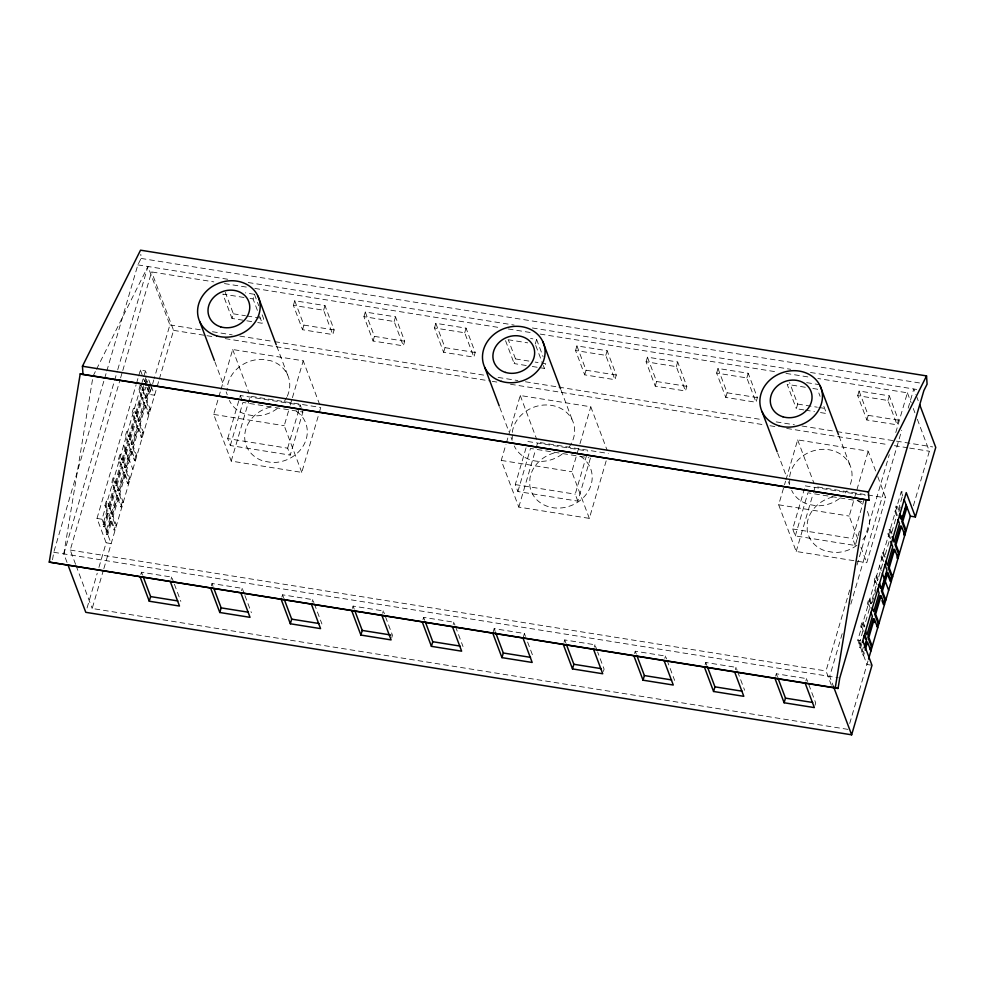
<?xml version="1.0" encoding="UTF-8"?>
<svg xmlns="http://www.w3.org/2000/svg" width="985" height="985" viewBox="0 0 985 985"><rect width="100%" height="100%" fill="white"/><g stroke="black" fill="none" stroke-linecap="round" stroke-linejoin="round"><path stroke-width="0.74" stroke-dasharray="4.92 3.69" d="M512.262 439.051L512.311 435.025M512.348 432.341L512.36 431.713A31.791 27.691 -20.6 0 1 551.822 405.426A31.791 27.691 -20.6 0 1 572.125 441.908M789.65 483.426L789.699 479.399M789.736 476.715L789.748 476.075A31.791 27.691 -20.6 0 1 829.21 449.788A31.791 27.691 -20.6 0 1 849.513 486.27M52.525 559.751L53.756 552.289L104.213 379.841M67.042 562.447L63.828 553.89L93.07 376.11L95.816 370.631M104.644 378.363L106.368 372.465M106.799 371L137.851 264.879L141.077 258.427L140.806 254.302M63.828 553.89L117.313 371.136M117.744 369.658L147.935 266.492L169.888 324.915L154.214 378.511M75.586 564.319L70.23 550.061L120.182 379.36M120.613 377.883L122.337 371.998M122.768 370.532L151.616 271.934L213.844 281.882M98.931 567.409L106.134 542.784L96.986 518.442L136.102 384.79M136.533 383.325L138.245 377.452M138.676 375.974L140.399 370.101L145.435 370.914L147.393 376.122M103.893 526.729L107.833 513.284L108.83 513.444L104.903 526.889L103.893 526.729L102.982 524.303L106.909 510.858L104.952 505.637L106.306 501.008L107.316 501.168L109.273 506.376L108.264 506.216L106.306 501.008M108.264 506.216L113.694 487.673L111.736 482.465L113.09 477.823L114.1 477.984L116.058 483.204L115.048 483.044L113.09 477.823M115.048 483.044L120.478 464.501L118.52 459.281L119.874 454.651L120.884 454.811L122.842 460.02L121.832 459.86L119.874 454.651M121.832 459.86L127.262 441.317L125.304 436.109L126.659 431.467L127.668 431.639L129.626 436.848L128.616 436.687L126.659 431.467M128.616 436.687L134.046 418.145L132.089 412.924L133.443 408.295L134.452 408.455L136.41 413.663L135.401 413.503L133.443 408.295M135.401 413.503L140.83 394.96L138.86 389.752L140.227 385.11L142.185 390.331L143.194 390.491L146.556 378.991M106.134 542.784L111.182 543.597L102.021 519.243L143.33 378.092M143.748 376.652L145.435 370.914M142.185 390.331L144.278 383.14M144.709 381.712L146.383 375.962M104.952 505.637L105.961 505.798L107.919 511.018L103.991 524.463L102.982 524.303M109.273 506.376L114.703 487.834L112.746 482.625L111.736 482.465M116.058 483.204L121.487 464.661L119.53 459.441L118.52 459.281M122.842 460.02L128.272 441.477L126.314 436.269L125.304 436.109M129.626 436.848L135.056 418.305L133.086 413.097L132.089 412.924M136.41 413.663L141.828 395.12L139.87 389.912L138.86 389.752M109.187 508.654L114.605 490.111L115.614 490.271L117.597 495.553L112.179 514.096L111.17 513.936L109.187 508.654L110.197 508.814L112.179 514.096M115.971 485.47L121.389 466.927L122.399 467.099L124.381 472.369L118.963 490.912L117.954 490.752L115.971 485.47L116.969 485.63L118.963 490.912M122.743 462.297L128.173 443.755L129.183 443.915L131.165 449.197L125.735 467.74L124.738 467.579L122.743 462.297L123.753 462.458L125.735 467.74M129.528 439.113L134.957 420.57L135.967 420.743L137.949 426.012L132.519 444.555L131.51 444.395L129.528 439.113L130.537 439.285L132.519 444.555M136.312 415.941L141.742 397.398L142.751 397.558L144.733 402.84L139.304 421.383L138.294 421.223L136.312 415.941L137.321 416.101L139.304 421.383M149.449 386.711L146.088 398.199L145.078 398.038L143.096 392.769L144.783 387.019M145.201 385.578L146.876 379.828M110.197 508.814L115.614 490.271M116.969 485.63L122.399 467.099M123.753 462.458L129.183 443.915M130.537 439.285L135.967 420.743M137.321 416.101L142.751 397.558M146.088 398.199L144.106 392.929L145.78 387.179M146.211 385.738L148.304 378.56M106.786 534.449L110.726 521.003L111.736 521.163L107.796 534.609L106.786 534.449L105.875 532.011L109.815 518.566L107.833 513.284M111.17 513.936L116.599 495.393L114.605 490.111M117.954 490.752L123.371 472.209L121.389 466.927M124.738 467.579L130.155 449.037L128.173 443.755M131.51 444.395L136.94 425.852L134.957 420.57M138.294 421.223L143.724 402.68L141.742 397.398M145.078 398.038L149.289 383.67M108.83 513.444L110.825 518.726L106.885 532.171L105.875 532.011M111.736 521.163L115.11 530.152L114.1 529.979L115.454 525.35L112.081 516.362L117.51 497.819L118.52 497.979L121.894 506.967L120.884 506.807L117.51 497.819M120.884 506.807L122.239 502.165L118.865 493.19L124.295 474.647L125.304 474.807L128.678 483.795L127.668 483.623L124.295 474.647M127.668 483.623L129.023 478.993L125.649 470.005L131.079 451.462L132.076 451.623L135.462 460.611L134.452 460.451L131.079 451.462M134.452 460.451L135.807 455.821L132.433 446.833L137.851 428.29L138.86 428.45L142.246 437.438L141.237 437.278L137.851 428.29M141.237 437.278L142.591 432.637L139.217 423.648L144.635 405.106L145.645 405.278L149.018 414.254L148.021 414.094L144.635 405.106M148.021 414.094L149.375 409.464L145.989 400.476L150.2 386.108M115.454 525.35L116.464 525.51L113.09 516.522L118.52 497.979M122.239 502.165L123.248 502.338L119.874 493.35L125.304 474.807M129.023 478.993L130.032 479.153L126.659 470.165L132.076 451.623M135.807 455.821L136.816 455.981L133.443 446.993L138.86 428.45M142.591 432.637L143.601 432.797L140.215 423.821L145.645 405.278M149.375 409.464L150.385 409.625L146.999 400.636L150.791 387.708M87.062 607.979L97.232 573.208M151.21 386.268L154.583 395.256L149.548 394.443L153.783 379.964M847.962 729.38L92.184 608.484L103.413 570.143M103.844 568.665L156.738 387.881M157.169 386.403L158.905 380.505M159.336 379.028L173.569 330.357L151.616 271.934M140.793 574.55L141.471 572.236L171.698 577.075L173.852 582.8M251.655 321.59L232.004 318.438L233.359 313.809L225.294 292.323M221.022 389.346L232.682 349.515L303.22 360.805L320.765 407.482L301.767 472.381L231.229 461.091L213.683 414.414L218.436 398.199M218.867 396.721L220.591 390.823M171.021 579.389L171.698 577.075M257.393 310.386L253.083 298.935L254.438 294.306L245.376 292.853M227.707 438.596L240.328 395.502L300.265 405.094L302.875 412.025L290.255 455.119L230.318 445.528L227.707 438.596L287.657 448.187L290.255 455.119M257.701 322.551L262.232 323.277L263.598 318.647L260.902 311.482M230.318 445.528L242.926 402.434L302.875 412.025M231.229 461.091L250.215 396.192L320.765 407.482M211.332 585.841L212.009 583.514L242.236 588.353L244.391 594.078M293.395 305.387L294.749 300.745L324.988 305.584L334.137 329.926L332.782 334.568L302.543 329.729L293.395 305.387L323.622 310.213L332.782 334.568M302.543 329.729L303.897 325.087L294.749 300.745M301.767 472.381L284.222 425.705L289.836 406.522M290.267 405.057L291.991 399.159M292.422 397.681L303.22 360.805M241.559 590.668L242.236 588.353M323.622 310.213L324.988 305.584M287.657 448.187L300.265 405.094M281.87 597.119L282.547 594.805L312.774 599.643L313.858 602.5M363.933 316.665L365.287 312.036L395.527 316.862L404.675 341.204L403.321 345.846L373.081 341.007L363.933 316.665L394.16 321.504L403.321 345.846M373.081 341.007L374.435 336.377L365.287 312.036M312.097 601.958L312.774 599.643M394.16 321.504L395.527 316.862M352.408 608.398L353.086 606.083L383.313 610.922L384.396 613.79M434.471 327.956L435.826 323.314L466.065 328.153L475.213 352.495L473.859 357.124L443.619 352.298L434.471 327.956L464.711 332.782L473.859 357.124M443.619 352.298L444.986 347.656L435.826 323.314M382.636 613.236L383.313 610.922M464.711 332.782L466.065 328.153M391.784 637.578L392.461 635.263L384.926 615.219M422.947 619.688L423.624 617.373L453.851 622.2L454.935 625.069M526.261 365.509L514.17 363.576L515.524 358.946L508.519 340.33M453.174 624.527L453.851 622.2M606.181 460.857L589.338 518.381L518.799 507.09L501.254 460.414L506.007 444.198M506.438 442.721L520.252 395.514L590.791 406.805L607.277 450.65M535.249 344.073L536.603 339.431L530.558 338.471M539.866 367.688L544.397 368.415L545.752 363.773L535.175 362.086M590.446 458.025L577.838 501.119L517.888 491.527L515.29 484.595L527.061 444.383M517.888 491.527L530.509 448.434L588.944 457.791M518.799 507.09L535.643 449.566M536.074 448.101L537.798 442.191L608.336 453.482M493.153 632.124L494.162 628.652L524.389 633.49L525.473 636.347M575.548 350.512L576.914 345.883L607.142 350.722L616.29 375.063L614.935 379.693L584.708 374.854L575.548 350.512L605.787 355.351L614.935 379.693M584.708 374.854L586.063 370.225L576.914 345.883M523.38 636.963L524.389 633.49M605.787 355.351L607.142 350.722M589.338 518.381L571.805 471.704L579.574 445.146M580.005 443.681L590.791 406.805M577.838 501.119L575.228 494.187L586.998 453.962M564.023 642.257L564.7 639.93L594.94 644.769L597.082 650.494M646.098 361.803L647.453 357.161L677.68 362L686.828 386.342L685.474 390.983L655.247 386.145L646.098 361.803L676.326 366.629L685.474 390.983M655.247 386.145L656.601 381.503L647.453 357.161M594.25 647.083L594.94 644.769M676.326 366.629L677.68 362M603.411 671.425L604.088 669.111L597.624 651.935M634.562 653.535L635.239 651.22L665.478 656.059L666.549 658.916M716.637 373.081L717.991 368.452L748.218 373.278L757.366 397.62L756.012 402.262L725.785 397.423L716.637 373.081L746.864 377.92L756.012 402.262M725.785 397.423L727.139 392.793L717.991 368.452M664.801 658.374L665.478 656.059M746.864 377.92L748.218 373.278M705.1 664.813L705.777 662.499L736.017 667.337L737.088 670.206M803.883 409.92L796.323 408.713L797.678 404.072L789.601 382.599M877.758 476.629L885.737 497.856L866.751 562.743L796.2 551.465L778.667 504.788L785.562 481.185M785.993 479.72L797.653 439.889L868.191 451.179L875.64 470.978M735.339 669.652L736.017 667.337M859.437 531.124L855.239 545.493L795.301 535.902L792.691 528.97L804.462 488.745M820.505 412.58L826.55 413.54L827.228 411.225M795.301 535.902L807.909 492.808L864.855 501.919M796.2 551.465L813.044 493.941M813.475 492.463L815.198 486.565L866.221 494.729M775.638 676.104L776.328 673.789L806.555 678.616L807.626 681.485M857.713 395.65L859.068 391.008L889.295 395.847L898.443 420.189L897.089 424.831L866.862 419.992L857.713 395.65L887.941 400.489L897.089 424.831M866.862 419.992L868.216 415.35L859.068 391.008M857.713 538.709L849.205 516.078L868.191 451.179M805.878 680.943L806.555 678.616M887.941 400.489L889.295 395.847M855.239 545.493L852.628 538.561L864.399 498.336M815.026 705.285L815.703 702.958L808.168 682.913M831.365 685.203L826.009 670.957L849.686 590.015M857.012 564.996L889.307 454.627M895.771 432.55L907.394 392.818L817.858 378.499M842.2 633.65L829.69 676.399L833.433 686.373M850.818 604.174L901.718 430.26M908.182 408.147L913.784 388.989L915.927 394.69M870.74 665.084L866.96 664.481L857.812 640.139L901.213 491.798L903.737 492.204M902.162 496.846L897.963 511.215L896.005 506.007L894.651 510.636L896.609 515.857L891.179 534.399L889.221 529.179L887.867 533.821L889.824 539.029L884.395 557.572L882.437 552.363L881.082 556.993L883.04 562.213L877.61 580.756L875.653 575.535L874.298 580.177L876.256 585.385L870.826 603.928L868.868 598.72L867.514 603.349L869.472 608.57L864.054 627.113L862.084 621.892L860.73 626.534L862.688 631.742L858.76 645.187L859.671 647.625L860.853 643.587M859.77 645.347L860.558 642.663M872.254 602.66L876.847 586.974M900.228 507.066L898.973 511.375L897.015 506.167M860.681 647.785L861.863 643.747M863.229 647.527L861.653 652.907L862.577 655.333L863.746 651.307M863.574 655.493L864.362 652.809M849.698 723.482L868.142 660.442M913.39 505.822L929.36 451.241L917.035 418.465M96.505 369.264L147.935 266.492M141.077 258.427L919.51 382.943M137.851 264.879L229.985 279.617M248.22 282.535L514.145 325.062M532.38 327.98L790.709 369.301M810.458 372.465L916.666 389.457M224.457 283.582L247.223 287.226M254.82 288.433L499.149 327.525M508.26 328.978L532.54 332.856M540.125 334.075L776.882 371.948M785.981 373.401L808.747 377.046M806.666 382.636L818.757 384.569M244.021 297.482L222.856 294.096L232.004 318.438M250.067 298.455L253.083 298.935M508.038 339.714L527.689 342.854M805.311 387.265L787.175 384.359L796.323 408.713M812.871 388.472L817.402 389.198L820.099 396.364M233.359 313.809L245.45 315.742M246.964 315.988L263.598 318.647M303.897 325.087L334.137 329.926M374.435 336.377L404.675 341.204M444.986 347.656L475.213 352.495M515.524 358.946L529.13 361.113M586.063 370.225L616.29 375.063M656.601 381.503L686.828 386.342M727.139 392.793L757.366 397.62M797.678 404.072L817.328 407.211M818.843 407.458L826.403 408.664M868.216 415.35L898.443 420.189M532.306 366.482L538.352 367.442M805.385 410.154L814.46 411.607M169.888 324.915L200.287 329.778M212.44 331.723L232.189 334.875M239.798 336.094L273.227 341.438M274.741 341.684L484.435 375.223M498.114 377.415L517.876 380.567M525.473 381.786L557.375 386.896M558.901 387.142L762.525 419.708M776.192 421.888L794.427 424.806M802.024 426.025L835.465 431.368M836.979 431.615L932.709 446.931M173.569 330.357L205.446 335.454M206.961 335.7L213.031 336.661M225.171 338.606L490.764 381.084M492.278 381.33L496.834 382.057M510.489 384.248L763.929 424.781M769.999 425.754L776.069 426.727M786.695 428.426L888.384 444.691M894.454 445.663L908.108 447.843M909.623 448.089L929.36 451.241M867.723 494.975L885.737 497.856M527.898 441.502L587.836 451.093M805.299 485.876L865.236 495.467M143.096 392.769L144.106 392.929M140.83 394.96L141.828 395.12M145.989 400.476L146.999 400.636M143.724 402.68L144.733 402.84M213.683 414.414L284.222 425.705M501.254 460.414L571.805 471.704M778.667 504.788L849.205 516.078M134.046 418.145L135.056 418.305M139.217 423.648L140.215 423.821M515.29 484.595L575.228 494.187M792.691 528.97L852.628 538.561M136.94 425.852L137.949 426.012M127.262 441.317L128.272 441.477M132.433 446.833L133.443 446.993M130.155 449.037L131.165 449.197M118.656 458.825L119.665 458.985M120.478 464.501L121.487 464.661M125.649 470.005L126.659 470.165M123.371 472.209L124.381 472.369M113.694 487.673L114.703 487.834M118.865 493.19L119.874 493.35M116.599 495.393L117.597 495.553M106.909 510.858L107.919 511.018M112.081 516.362L113.09 516.522M109.815 518.566L110.825 518.726M96.986 518.442L102.021 519.243M857.812 640.139L860.324 640.545M70.23 550.061L826.009 670.957M53.756 552.289L838.321 677.779M916.469 396.118L918.611 401.818M907.394 392.818L911.15 402.791M913.292 408.492L914.893 412.777M901.213 491.798L902.679 495.714M895.648 510.809L897.618 516.017M890.231 529.351L892.188 534.559M888.876 533.981L890.834 539.189M883.446 552.523L885.404 557.732M839.048 436.133L849.809 464.735M882.092 557.165L884.05 562.373M823.866 406.386L826.55 413.54M879.507 565.969L881.464 571.177M876.662 575.696L878.128 579.611M875.308 580.337L877.266 585.546M860.902 547.192L866.751 562.743M869.878 598.88L871.836 604.088M868.524 603.51L870.481 608.73M797.653 439.889L814.139 483.733M863.094 622.052L865.052 627.273M861.74 626.694L863.697 631.902M777.694 453.186L786.289 476.075M788.443 481.788L789.514 484.645M776.328 673.789L777.399 676.646M737.63 671.635L744.623 690.251M705.777 662.499L706.861 665.367M667.091 660.344L674.626 680.401M561.13 390.331L572.42 420.361M536.603 339.431L543.055 356.619M535.778 345.501L542.784 364.118M543.314 365.546L544.397 368.415M635.239 651.22L636.322 654.077M505.551 340.662L514.17 363.576M520.252 395.514L536.726 439.372M499.764 407.396L508.9 431.701M511.055 437.426L512.126 440.283M564.7 639.93L565.784 642.799M527.628 642.085L533.55 657.832M494.162 628.652L495.246 631.52M455.476 626.497L463.012 646.542M423.624 617.373L424.695 620.23M276.773 346.191L287.522 374.792M254.438 294.306L258.747 305.756M259.548 316.123L262.232 323.277M353.086 606.083L354.157 608.952M232.682 349.515L249.156 393.372M240.328 395.502L242.408 401.055M314.387 603.928L321.923 623.985M214.865 361.815L224.001 386.132M226.156 391.845L227.227 394.714M282.547 594.805L283.618 597.661M244.933 595.519L251.384 612.695M148.809 379.878L150.299 383.83M140.399 370.101L143.084 377.267M143.625 378.696L144.696 381.564M146.851 387.29L149.548 394.443M141.224 385.283L143.194 390.491M212.009 583.514L213.08 586.383M123.728 445.085L125.686 450.293L124.676 450.133L128.592 458L127.582 457.84L128.493 460.278L129.503 460.438L132.876 469.426M174.394 584.228L180.846 601.416M141.471 572.236L142.542 575.105M110.726 521.003L114.1 529.979M76.116 565.735L92.184 608.484M571.559 443.053A31.791 27.691 -20.6 0 1 567.951 448.557M562.103 454.159A31.791 27.691 -20.6 0 1 514.281 446.008M287.226 396.327A31.791 27.691 -20.6 0 0 270.789 360.756L262.909 359.414A31.791 27.691 -20.6 0 0 227.141 390.565M286.66 397.484A31.791 27.691 -20.6 0 1 283.052 402.988M277.204 408.59A31.791 27.691 -20.6 0 1 253.982 415.805L246.115 414.463A31.791 27.691 -20.6 0 1 229.382 400.427M846.928 490.813A31.791 27.691 -20.6 0 1 845.339 492.919M839.491 498.533A31.791 27.691 -20.6 0 1 816.269 505.748L808.402 504.406A31.791 27.691 -20.6 0 1 791.669 490.37M867.342 511.412A31.791 27.691 -20.6 0 1 862.885 539.595M857.036 545.21A31.791 27.691 -20.6 0 1 833.815 552.425L825.947 551.083A31.791 27.691 -20.6 0 1 807.195 530.102L807.294 522.752A31.791 27.691 -20.6 0 1 834.566 496.612M857.639 500.552A31.791 27.691 -20.6 0 1 863.353 505.33M580.251 456.178A31.791 27.691 -20.6 0 1 576.213 503.126A31.791 27.691 -20.6 0 1 529.807 485.728L529.905 478.378A31.791 27.691 -20.6 0 1 557.19 452.25M296.608 411.447A31.791 27.691 -20.6 0 1 304.439 443.706A31.791 27.691 -20.6 0 1 271.528 462.482L263.66 461.14A31.791 27.691 -20.6 0 1 245.006 432.809A31.791 27.691 -20.6 0 1 272.291 406.67"/><path stroke-width="1.48" d="M926.54 375.901L927.094 384.162L923.868 390.602L839.762 678.012L838.05 688.466L49.25 562.115L80.216 373.881L869.004 500.232L868.45 491.971L926.54 375.901L140.535 250.178L82.444 366.248L82.999 374.497L869.004 500.232M838.05 688.466L835.255 687.838L866.221 499.604M170.343 581.704L179.492 606.046L149.264 601.219L150.619 596.578L143.084 576.533M240.882 592.995L250.03 617.336L219.803 612.498L221.157 607.868L214.164 589.252M311.42 604.273L320.568 628.615L290.341 623.776L291.695 619.146L284.16 599.102M381.958 615.551L391.107 639.905L360.879 635.066L362.234 630.425L354.698 610.38M452.497 626.842L461.645 651.183L431.418 646.345L432.772 641.715L425.237 621.658M523.035 638.12L532.183 662.462L501.956 657.635L503.31 652.993L495.775 632.949M593.573 649.411L602.734 673.752L572.494 668.913L573.849 664.272L566.313 644.227M664.124 660.689L673.272 685.031L643.033 680.192L644.387 675.562L636.852 655.517M734.662 671.967L743.81 696.321L713.571 691.482L714.938 686.841L707.402 666.796M805.201 683.258L814.349 707.599L784.122 702.761L785.476 698.131L777.941 678.074M862.257 642.405L906.249 492.611L915.397 516.953L910.362 516.14L904.082 499.444M901.706 516.054L900.856 518.935L899.367 514.97M864.239 647.687L866.603 639.622L864.621 634.34M906.077 504.726L901.866 519.095L899.884 513.813M864.928 647.268L866.505 641.888L867.477 644.461M905.978 507.004L901.78 521.361L905.153 530.349L903.799 534.99M865.15 650.125L867.514 642.048L870.888 651.036M906.988 507.164L902.777 521.533L906.163 530.509M870.223 649.718L871.245 646.234L867.859 637.258L873.289 618.715L874.742 622.569M877.007 626.534L878.017 623.062L874.643 614.074L880.073 595.531L881.033 598.104M897.015 558.163L898.369 553.533L894.996 544.545L900.413 526.002L901.386 528.563M868.536 659.1L910.362 516.14M68.113 565.292L85.794 612.325L851.643 734.822L871.996 665.294L862.848 640.939M915.397 516.953L935.75 447.412L919.682 404.663M82.444 366.248L868.45 491.971M49.25 562.115L835.255 687.838M150.619 596.578L177.829 600.936M221.157 607.868L248.368 612.214M291.695 619.146L318.906 623.493M362.234 630.425L390.959 635.017M432.772 641.715L459.983 646.062M503.31 652.993L530.521 657.352M573.849 664.272L601.059 668.63M644.387 675.562L671.598 679.909M714.938 686.841L742.136 691.199M785.476 698.131L812.674 702.477M80.216 373.881L82.999 374.497M904.809 535.15L901.423 526.162L896.005 544.705L899.379 553.693M898.012 519.612L899.502 523.564L894.072 542.107L892.09 536.825M898.024 558.323L894.639 549.347L889.221 567.889L892.595 576.865M890.736 541.467L892.718 546.749L887.3 565.292L885.811 561.327M894.602 551.748L893.641 549.174L888.211 567.717L891.585 576.705L890.231 581.347L886.857 572.359L881.427 590.901L884.801 599.89L883.446 604.519L882.006 600.665M820.234 386.083L838.518 434.705M884.961 564.811L886.943 570.081L881.526 588.624L879.531 583.354M891.24 581.507L887.867 572.519L882.437 591.062L885.811 600.05M882.388 573.615L884.37 578.897M885.281 581.335L888.655 590.31M879.026 584.511L880.516 588.464M884.456 604.679L881.082 595.691L875.653 614.234L879.026 623.222M877.672 589.141L879.162 593.105L873.732 611.648L872.242 607.683M877.672 627.864L874.298 618.875L868.868 637.418L872.242 646.406M870.888 612.325L872.378 616.278L866.948 634.82L865.458 630.868M864.104 635.497L865.593 639.462M762.107 411.718L777.153 451.758M833.433 686.373L851.643 734.822M774.961 678.419L784.122 702.761M704.423 667.14L713.571 691.482M542.858 341.709L560.588 388.903M633.884 655.85L643.033 680.192M484.719 367.343L499.235 405.955M563.346 644.572L572.494 668.913M492.808 633.281L501.956 657.635M422.269 622.003L431.418 646.345M257.959 296.14L276.231 344.762M351.731 610.725L360.879 635.066M199.82 321.775L214.336 360.387M281.193 599.434L290.341 623.776M210.655 588.156L219.803 612.498M140.116 576.878L149.264 601.219M501.451 381.38A31.791 27.691 -20.6 0 0 544.877 348.653A31.791 27.691 -20.6 0 0 495.036 333.546A31.791 27.691 -20.6 0 0 501.451 381.38M505.564 372.428A21.19 18.456 -20.6 0 0 534.51 350.611A21.19 18.456 -20.6 0 0 501.279 340.539A21.19 18.456 -20.6 0 0 505.564 372.428M216.552 335.811A31.791 27.691 -20.6 0 0 259.978 303.084A31.791 27.691 -20.6 0 0 210.137 287.977A31.791 27.691 -20.6 0 0 216.552 335.811M220.665 326.86A21.19 18.456 -20.6 0 0 249.611 305.042A21.19 18.456 -20.6 0 0 216.38 294.971A21.19 18.456 -20.6 0 0 220.665 326.86M778.839 425.754A31.791 27.691 -20.6 0 0 822.253 393.027A31.791 27.691 -20.6 0 0 772.412 377.92A31.791 27.691 -20.6 0 0 778.839 425.754M782.952 416.803A21.19 18.456 -20.6 0 0 811.899 394.985A21.19 18.456 -20.6 0 0 778.667 384.913A21.19 18.456 -20.6 0 0 782.952 416.803"/></g></svg>
